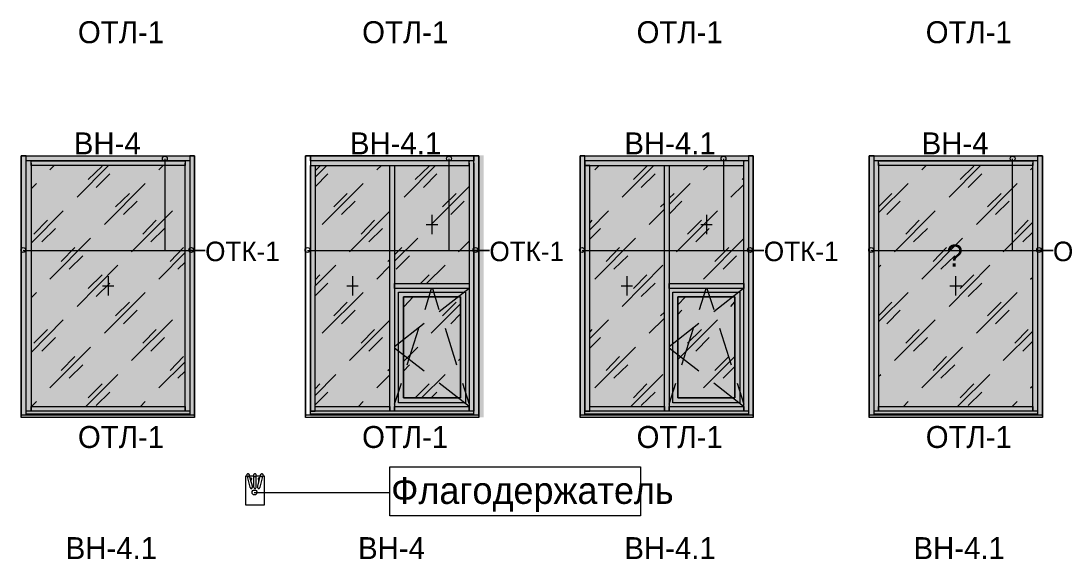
# Model space of a CAD drawing. Header units: millimetres. Extents: x 2294 to 908349, y -83289 to 219220.
# Drawn here: x 337095 to 348288, y 46168 to 51934 of the extents above; entities that cross this region are included whole.
import ezdxf

# ---------------------------------------------------------------- set-up
doc = ezdxf.new("R2010")
doc.units = ezdxf.units.MM
doc.layers.add('PDF _Геометрия', color=7, linetype='Continuous')
doc.layers.add('PDF _Текст', color=7, linetype='Continuous')

msp = doc.modelspace()

# ---------------------------------------------------------------- hatches: boundary and pattern name
at = {"transparency": 33554551}
h = msp.add_hatch(color=3, dxfattribs=at)
h.dxf.hatch_style = 1
h.paths.add_polyline_path([(337099.0482959172, 50492.74312567082), (338956.96729848, 50492.74312567082), (338956.96729848, 47686.19253812567), (337099.0482959172, 47686.19253812567)])
h = msp.add_hatch(color=3, dxfattribs=at)
h.dxf.hatch_style = 1
h.paths.add_polyline_path([(340198.4943497872, 50492.74312567082), (342056.41335235, 50492.74312567082), (342056.41335235, 47686.19253812567), (340198.4943497872, 47686.19253812567)])
h = msp.add_hatch(color=3, dxfattribs=at)
h.dxf.hatch_style = 1
h.paths.add_polyline_path([(343088.104845634, 50492.74312567082), (344946.0238481967, 50492.74312567082), (344946.0238481967, 47686.19253812567), (343088.104845634, 47686.19253812567)])
h = msp.add_hatch(color=3, dxfattribs=at)
h.dxf.hatch_style = 1
h.paths.add_polyline_path([(346187.550899504, 50492.74312567082), (348045.4699020667, 50492.74312567082), (348045.4699020667, 47686.19253812567), (346187.550899504, 47686.19253812567)])

# ---------------------------------------------------------------- linework, layer by layer
at = {"layer": 'PDF _Геометрия', "lineweight": 9}
for points in [[(337203.9660749289, 50409.68321732269), (337203.9660749289, 47751.7661499728), (337151.5071853756, 47751.7661499728), (337151.5071853756, 50409.68321732269), (337151.5071853756, 50488.37155151111), (337099.0482959172, 50488.37155151111), (337099.0482959172, 50409.68321732269), (337099.0482959172, 47777.99559474946), (337099.0482959172, 47699.30726051447), (337099.0482959172, 50488.37155151111), (338956.96729848, 50488.37155151111), (338956.96729848, 47699.30726051447), (338956.96729848, 47777.99559474946), (338956.96729848, 50409.68321732269), (338956.96729848, 50488.37155151111), (338904.5084090217, 50488.37155151111), (338904.5084090217, 50409.68321732269), (338904.5084090217, 47751.7661499728), (338856.4210937715, 47751.7661499728), (338856.4210937715, 50409.68321732269)], [(341951.4955734333, 50409.68321732269), (341951.4955734333, 50488.37155151111), (342003.9544628917, 50488.37155151111), (342003.9544628917, 50409.68321732269), (342003.9544628917, 49093.83940598858), (342003.9544628917, 47777.99559474946), (342003.9544628917, 47699.30726051447), (342003.9544628917, 50488.37155151111), (340146.0354601389, 50488.37155151111), (340146.0354601389, 47699.30726051447), (340146.0354601389, 47777.99559474946), (340146.0354601389, 49093.83940598858), (340146.0354601389, 50409.68321732269), (340146.0354601389, 50488.37155151111), (340198.4943496922, 50488.37155151111), (340198.4943496922, 50409.68321732269), (340198.4943496922, 49093.83940598858), (340198.4943496922, 47751.7661499728), (340250.9532391506, 47751.7661499728), (340250.9532391506, 49093.83940598858), (340469.531945402, 49316.78968630568)], [(343140.5637350923, 47712.42198290234), (343140.5637350923, 47777.99559474946), (343140.5637350923, 49093.83940598858), (343140.5637350923, 47751.7661499728), (343193.0226245525, 47751.7661499728), (343193.0226245525, 49093.83940598858), (343193.0226245525, 50383.45377254602), (343140.5637350923, 50383.45377254602), (343140.5637350923, 49093.83940598858), (343140.5637350923, 50409.68321732269), (343140.5637350923, 50488.37155151111), (343088.104845634, 50488.37155151111), (343088.104845634, 50409.68321732269), (343088.104845634, 49093.83940598858), (343088.104845634, 47777.99559474946), (343088.104845634, 47699.30726051447), (343088.104845634, 50488.37155151111), (344946.0238481986, 50488.37155151111), (344946.0238481986, 47699.30726051447), (344946.0238481986, 47777.99559474946), (344946.0238481986, 49093.83940598858), (344946.0238481986, 50409.68321732269), (344946.0238481986, 50488.37155151111), (344893.5649587384, 50488.37155151111), (344893.5649587384, 50409.68321732269), (344893.5649587384, 49093.83940598858), (344893.5649587384, 47751.7661499728), (344845.4776433951, 47751.7661499728), (344845.4776433951, 49093.83940598858), (344845.4776433951, 50409.68321732269)], [(346288.0971043094, 50409.68321732269), (346288.0971043094, 47751.7661499728), (346240.0097889642, 47751.7661499728), (346240.0097889642, 50409.68321732269), (346240.0097889642, 50488.37155151111), (346187.5508995058, 50488.37155151111), (346187.5508995058, 50409.68321732269), (346187.5508995058, 47777.99559474946), (346187.5508995058, 47699.30726051447), (346187.5508995058, 50488.37155151111), (348045.4699020686, 50488.37155151111), (348045.4699020686, 47699.30726051447), (348045.4699020686, 47777.99559474946), (348045.4699020686, 50409.68321732269), (348045.4699020686, 50488.37155151111), (347993.0110126103, 50488.37155151111), (347993.0110126103, 50409.68321732269), (347993.0110126103, 47751.7661499728), (347940.552123057, 47751.7661499728), (347940.552123057, 50409.68321732269)], [(337151.5071853756, 47712.42198290234), (337151.5071853756, 47777.99559474946), (337151.5071853756, 50409.68321732269)], [(338856.4210937715, 50427.16951382463), (338856.4210937715, 50435.91266205185), (338856.4210937715, 50383.45377254602), (337203.9660749289, 50383.45377254602), (337203.9660749289, 50435.91266205185), (338856.4210937715, 50435.91266205185)], [(337203.9660749289, 50427.16951382463), (337203.9660749289, 50435.91266205185)], [(337405.0584845359, 50339.73803131492), (337453.1457999742, 50383.45377254602)], [(337697.9539508133, 50046.84256503754), (338034.5651583227, 50383.45377254602)], [(337815.9864521662, 50234.82025235076), (337964.6199724081, 50379.08219843288)], [(338572.2687755323, 50339.73803131492), (338620.3560910656, 50383.45377254602)], [(338637.8423874269, 50457.77053266787), (338637.8423874269, 49474.16635477566), (339070.6282257198, 49474.16635477566), (338917.623131363, 49474.16635477566)], [(338904.5084090217, 50409.68321732269), (338904.5084090217, 47777.99559474946), (338904.5084090217, 47712.42198290234)], [(340198.4943496922, 47712.42198290234), (340198.4943496922, 47777.99559474946), (340198.4943496922, 49093.83940598858), (340198.4943496922, 50383.45377254602), (340250.9532391506, 50383.45377254602), (340250.9532391506, 49093.83940598858)], [(340250.9532391506, 50261.04969707993), (340373.3573146185, 50383.45377254602)], [(340250.9532391506, 50326.62330892705), (340299.0405545908, 50379.08219843288)], [(340911.0609319231, 50339.73803131492), (340959.1482471733, 50383.45377254602)], [(341899.036683975, 50409.68321732269), (341899.036683975, 49093.83940598858), (341899.036683975, 47751.7661499728), (341099.0386192838, 47751.7661499728), (341099.0386192838, 47804.22503947862), (341899.036683975, 47804.22503947862)], [(341203.9563982955, 50046.84256503754), (341540.567605708, 50383.45377254602)], [(341321.9888995534, 50234.82025235076), (341470.6224197003, 50379.08219843288)], [(341951.4955734333, 47712.42198290234), (341951.4955734333, 47777.99559474946), (341951.4955734333, 49093.83940598858), (341951.4955734333, 50409.68321732269), (341951.4955734333, 49093.83940598858), (341951.4955734333, 47751.7661499728), (341899.036683975, 47751.7661499728), (341899.036683975, 47804.22503947862), (341579.9117728269, 48053.40476452489)], [(341680.4579776304, 50457.77053266787), (341680.4579776304, 49474.16635477566), (342117.6153901315, 49474.16635477566), (341964.6102957746, 49474.16635477566)], [(341899.036683975, 50435.91266205185), (341899.036683975, 50427.16951382463)], [(343245.4815140108, 50339.73803131492), (343293.5688293541, 50383.45377254602)], [(343538.3769803832, 50046.84256503754), (343879.3597620989, 50383.45377254602)], [(343660.7810557543, 50234.82025235076), (343805.043001883, 50379.08219843288)], [(344412.6918051022, 50339.73803131492), (344460.7791204455, 50383.45377254602)], [(344626.8989372386, 50457.77053266787), (344626.8989372386, 49474.16635477566), (345059.6847755315, 49474.16635477566), (344906.6796810797, 49474.16635477566)], [(344845.4776433951, 50435.91266205185), (344845.4776433951, 50427.16951382463)], [(344893.5649587384, 50409.68321732269), (344893.5649587384, 49093.83940598858), (344893.5649587384, 47777.99559474946), (344893.5649587384, 47712.42198290234)], [(346240.0097889642, 47712.42198290234), (346240.0097889642, 47777.99559474946), (346240.0097889642, 50409.68321732269)], [(347940.552123057, 50427.16951382463), (347940.552123057, 50435.91266205185), (347940.552123057, 50383.45377254602), (346288.0971043094, 50383.45377254602), (346288.0971043094, 50435.91266205185), (347940.552123057, 50435.91266205185)], [(346288.0971043094, 50427.16951382463), (346288.0971043094, 50435.91266205185)], [(346751.4839614911, 50339.73803131492), (346799.5712767413, 50383.45377254602)], [(347044.3794276754, 50046.84256503754), (347380.9906352779, 50383.45377254602)], [(347162.4119290283, 50234.82025235076), (347311.0454492702, 50379.08219843288)], [(347721.9734169955, 50457.77053266787), (347721.9734169955, 49474.16635477566), (348159.1308292134, 49474.16635477566), (348006.1257349516, 49474.16635477566)], [(347993.0110126103, 50409.68321732269), (347993.0110126103, 47777.99559474946), (347993.0110126103, 47712.42198290234)], [(337903.4179346284, 50147.38876988855), (338047.6798806621, 50296.02229008381)], [(340250.9532391506, 50156.13191811577), (340386.472037053, 50296.02229008381)], [(341409.4203820156, 50147.38876988855), (341553.6823281443, 50296.02229008381)], [(343743.8409641983, 50147.38876988855), (343892.4744844402, 50296.02229008381)], [(347249.8434115837, 50147.38876988855), (347394.1053576192, 50296.02229008381)], [(347918.6942524875, 50339.73803131492), (347940.552123057, 50361.59590193094)], [(337203.9660749289, 50134.27404749976), (337260.7965384054, 50191.10451111966)], [(337990.8494171856, 49753.94709871267), (338428.0068294967, 50191.10451111966)], [(340325.2699993683, 49753.94709871267), (340762.4274116794, 50191.10451111966)], [(341492.4802904578, 49753.94709871267), (341899.036683975, 50160.50349222892)], [(344045.479578702, 49968.15423080255), (344268.4298590666, 50191.10451111966)], [(344705.5872714727, 50046.84256503754), (344845.4776433951, 50182.36136284494)], [(344827.9913468456, 50234.82025235076), (344845.4776433951, 50252.30654885271)], [(346288.0971043094, 49876.35117417877), (346607.2220153625, 50191.10451111966)], [(347337.2748940478, 49753.94709871267), (347774.4323064538, 50191.10451111966)], [(338108.8819185386, 49941.92478607339), (338257.5154386854, 50086.1867321555)], [(340447.6740747395, 49941.92478607339), (340591.9360207731, 50086.1867321555)], [(341614.8843658308, 49941.92478607339), (341759.1463118645, 50086.1867321555)], [(344045.479578702, 50033.72784264968), (344097.9384682553, 50086.1867321555)], [(346288.0971043094, 49941.92478607339), (346432.359050343, 50086.1867321555)], [(347455.3073953057, 49941.92478607339), (347603.9409156425, 50086.1867321555)], [(338196.3134010008, 49858.86487767682), (338340.5753470345, 50003.12682375894)], [(340530.7339830885, 49858.86487767682), (340679.3675034253, 50003.12682375894)], [(341702.315848388, 49858.86487767682), (341846.5777944217, 50003.12682375894)], [(343949.3049479185, 49941.92478607339), (343993.0206892437, 49981.26895319042)], [(344045.479578702, 49863.2364518384), (344180.9983766044, 50003.12682375894)], [(346375.5285866766, 49858.86487767682), (346519.7905328053, 50003.12682375894)], [(347542.7388777679, 49858.86487767682), (347687.0008238966, 50003.12682375894)], [(337203.9660749289, 49552.85468901158), (337549.3204305696, 49898.20904479478)], [(338279.3733093499, 49461.0516323878), (338720.9022958691, 49898.20904479478)], [(340618.1654655507, 49461.0516323878), (341050.9513038436, 49893.83747068071)], [(341501.223438591, 49854.49330356368), (341501.223438591, 49649.02931974852)], [(343193.0226245525, 49697.11663509277), (343394.1150343476, 49898.20904479478)], [(343831.2724465656, 49753.94709871267), (343993.0206892437, 49915.69534129673)], [(344124.1679129379, 49461.0516323878), (344561.325325344, 49898.20904479478)], [(344443.292824086, 49854.49330356368), (344443.292824086, 49649.02931974852)], [(346458.5884951188, 49461.0516323878), (346895.7459075267, 49898.20904479478)], [(337234.5670936296, 49649.02931974852), (337378.8290397583, 49797.66283999127)], [(337317.6270020737, 49565.96941139945), (337466.2605223155, 49710.23135748156)], [(338401.777384721, 49649.02931974852), (338546.0393308497, 49797.66283999127)], [(338489.2088672782, 49565.96941139945), (338633.4708134069, 49710.23135748156)], [(340740.5695411118, 49649.02931974852), (340884.8314871455, 49797.66283999127)], [(340823.6294494609, 49565.96941139945), (340972.2629696077, 49710.23135748156)], [(341440.0214009045, 49753.94709871267), (341562.4254762775, 49753.94709871267)], [(343193.0226245525, 49767.06182110053), (343219.2520693282, 49797.66283999127)], [(343193.0226245525, 49596.57043024269), (343306.6835516954, 49710.23135748156)], [(344242.2004142909, 49649.02931974852), (344390.8339345327, 49797.66283999127)], [(344329.6318967531, 49565.96941139945), (344473.8938427868, 49710.23135748156)], [(344382.0907862114, 49753.94709871267), (344504.4948617725, 49753.94709871267)], [(346580.9925705867, 49649.02931974852), (346725.2545167154, 49797.66283999127)], [(346664.0524788408, 49565.96941139945), (346812.6859991776, 49710.23135748156)], [(347625.7987862101, 49461.0516323878), (347940.552123057, 49775.80496932869)], [(347748.2028616762, 49649.02931974852), (347892.4648078068, 49797.66283999127)], [(337405.0584845359, 49168.15616611042), (337842.215896942, 49605.31357851741)], [(341099.0386192838, 49360.50542758428), (341348.2183443292, 49605.31357851741)], [(343245.4815140108, 49168.15616611042), (343682.6389265119, 49605.31357851741)], [(344412.6918051022, 49168.15616611042), (344845.4776433951, 49600.94200440333)], [(346751.4839614911, 49168.15616611042), (347188.6413737091, 49605.31357851741)], [(347835.6343441403, 49565.96941139945), (347940.552123057, 49670.8871903636)], [(337527.462560002, 49356.13385342364), (337671.7245061307, 49504.7673736664)], [(338694.6728510933, 49356.13385342364), (338838.934797222, 49504.7673736664)], [(341099.0386192838, 49426.07903943141), (341177.7269535179, 49504.7673736664)], [(341785.3757566421, 49461.0516323878), (341899.036683975, 49574.71255967417)], [(343367.8855895719, 49356.13385342364), (343512.1475357006, 49504.7673736664)], [(344535.0958806614, 49356.13385342364), (344683.7294007151, 49504.7673736664)], [(346873.8880368641, 49356.13385342364), (347018.1499828978, 49504.7673736664)], [(337120.9061664848, 49474.16635477566), (339070.6282257198, 49474.16635477566)], [(337610.5224684461, 49273.07394512207), (337759.1559884998, 49417.33589120419)], [(338572.2687755323, 49168.15616611042), (338856.4210937715, 49452.30848416057)], [(340167.8933308965, 49474.16635477566), (342117.6153901315, 49474.16635477566)], [(341029.0934332761, 49356.13385342364), (341050.9513038436, 49377.99172408623)], [(341116.5249156433, 49273.07394512207), (341260.786861772, 49417.33589120419)], [(343109.9627162034, 49474.16635477566), (345059.6847755315, 49474.16635477566)], [(343450.945497826, 49273.07394512207), (343599.5790180678, 49417.33589120419)], [(344622.5273630305, 49273.07394512207), (344766.7893091592, 49417.33589120419)], [(346205.0371958653, 49474.16635477566), (348159.1308292134, 49474.16635477566)], [(346956.9479452132, 49273.07394512207), (347105.581465455, 49417.33589120419)], [(337697.9539508133, 48875.26069983304), (338135.1113633143, 49316.78968630568)], [(338777.7327595355, 49273.07394512207), (338856.4210937715, 49347.39070519642)], [(340911.0609319231, 49168.15616611042), (341050.9513038436, 49308.04653807846)], [(341444.3929749245, 49120.06885076524), (341641.1138105115, 49316.78968630568)], [(343538.3769803832, 48875.26069983304), (343975.5343926942, 49316.78968630568)], [(346288.0971043094, 49290.56024157652), (346314.3265489901, 49316.78968630568)], [(347044.3794276754, 48875.26069983304), (347481.5368400814, 49316.78968630568)], [(337815.9864521662, 49067.60996125941), (337964.6199724081, 49211.87190734153)], [(338030.1935843027, 49198.75718495366), (338030.1935843027, 48993.29320118506)], [(340250.9532391506, 49159.4130178357), (340299.0405545908, 49211.87190734153)], [(340648.7664844415, 49198.75718495366), (340648.7664844415, 48993.29320118506)], [(341378.8193631249, 49120.06885076524), (341470.6224197003, 49211.87190734153)], [(343590.8358699346, 49198.75718495366), (343590.8358699346, 48993.29320118506)], [(343660.7810557543, 49067.60996125941), (343805.043001883, 49211.87190734153)], [(347114.3246136832, 49198.75718495366), (347114.3246136832, 48993.29320118506)], [(347162.4119290283, 49067.60996125941), (347311.0454492702, 49211.87190734153)], [(347918.6942524875, 49168.15616611042), (347940.552123057, 49190.01403672551)], [(337903.4179346284, 48980.1784787972), (338047.6798806621, 49124.44042487931)], [(337968.9915464281, 49093.83940598858), (338091.3956219892, 49093.83940598858)], [(340250.9532391506, 48988.92162702442), (340386.472037053, 49124.44042487931)], [(340587.564446755, 49093.83940598858), (340709.9685221261, 49093.83940598858)], [(341426.9066785651, 48840.28810682916), (341496.8518644779, 49067.60996125941)], [(341505.5950127991, 49067.60996125941), (341575.5401987119, 48840.28810682916)], [(341549.3107539362, 49120.06885076524), (341553.6823281443, 49124.44042487931)], [(341899.036683975, 49067.60996125941), (341579.9117728269, 48818.43023621314)], [(343529.63383206, 49093.83940598858), (343652.0379075261, 49093.83940598858)], [(343743.8409641983, 48980.1784787972), (343892.4744844402, 49124.44042487931)], [(344368.9760638701, 48840.28810682916), (344438.9212498779, 49067.60996125941)], [(344447.664398106, 49067.60996125941), (344521.981158322, 48840.28810682916)], [(344841.1060691869, 49067.60996125941), (344521.981158322, 48818.43023621314)], [(347053.1225759967, 49093.83940598858), (347179.8982255759, 49093.83940598858)], [(347249.8434115837, 48980.1784787972), (347394.1053576192, 49124.44042487931)], [(337203.9660749289, 48967.0637564084), (337260.7965384054, 49023.89422002831)], [(337990.8494171856, 48586.73680762132), (338428.0068294967, 49023.89422002831)], [(338108.8819185386, 48774.71449498204), (338257.5154386854, 48918.97644106415)], [(340325.2699993683, 48586.73680762132), (340762.4274116794, 49023.89422002831)], [(340447.6740747395, 48774.71449498204), (340591.9360207731, 48918.97644106415)], [(341203.9563982955, 48875.26069983304), (341300.131028889, 48975.80690463656)], [(341614.8843658308, 48774.71449498204), (341759.1463118645, 48918.97644106415)], [(344137.2826352792, 48892.74699633499), (344220.3425437214, 48975.80690463656)], [(344705.5872714727, 48875.26069983304), (344749.3030126097, 48923.3480151773)], [(346288.0971043094, 48709.14088313491), (346607.2220153625, 49023.89422002831)], [(346288.0971043094, 48774.71449498204), (346432.359050343, 48918.97644106415)], [(347337.2748940478, 48586.73680762132), (347774.4323064538, 49023.89422002831)], [(347455.3073953057, 48774.71449498204), (347603.9409156425, 48918.97644106415)], [(338196.3134010008, 48687.28301247233), (338340.5753470345, 48835.91653271508)], [(340530.7339830885, 48687.28301247233), (340679.3675034253, 48835.91653271508)], [(341492.4802904578, 48586.73680762132), (341807.2336273047, 48901.49014456221)], [(343949.3049479185, 48774.71449498204), (343993.0206892437, 48814.0586621)], [(344137.2826352792, 48787.8292173699), (344180.9983766044, 48835.91653271508)], [(346375.5285866766, 48687.28301247233), (346519.7905328053, 48835.91653271508)], [(347542.7388777679, 48687.28301247233), (347687.0008238966, 48835.91653271508)], [(337203.9660749289, 48381.27282385365), (337549.3204305696, 48730.99875375093)], [(338279.3733093499, 48293.84134134394), (338720.9022958691, 48730.99875375093)], [(340618.1654655507, 48293.84134134394), (341050.9513038436, 48726.62717958936)], [(341702.315848388, 48687.28301247233), (341807.2336273047, 48796.57236559805)], [(343193.0226245525, 48529.90634400235), (343394.1150343476, 48730.99875375093)], [(343831.2724465656, 48586.73680762132), (343993.0206892437, 48748.48505025287)], [(344137.2826352792, 48306.95606368524), (344561.325325344, 48730.99875375093)], [(346458.5884951188, 48293.84134134394), (346895.7459075267, 48730.99875375093)], [(337234.5670936296, 48481.81902865716), (337378.8290397583, 48626.08097473928)], [(338401.777384721, 48481.81902865716), (338546.0393308497, 48626.08097473928)], [(340740.5695411118, 48481.81902865716), (340884.8314871455, 48626.08097473928)], [(341418.1635302419, 48691.65458663297), (341099.0386192838, 48442.4748615392)], [(341234.5574169962, 48250.12560011283), (341361.3330666705, 48643.56727128872)], [(341641.1138105115, 48643.56727128872), (341763.5178860726, 48250.12560011283)], [(343193.0226245525, 48599.85153001011), (343219.2520693282, 48626.08097473928)], [(344360.232915642, 48691.65458663297), (344045.479578702, 48442.4748615392)], [(344180.9983766044, 48250.12560011283), (344303.4024519755, 48643.56727128872)], [(344242.2004142909, 48481.81902865716), (344390.8339345327, 48626.08097473928)], [(344583.1831959116, 48643.56727128872), (344709.9588454927, 48250.12560011283)], [(346580.9925705867, 48481.81902865716), (346725.2545167154, 48626.08097473928)], [(347625.7987862101, 48293.84134134394), (347940.552123057, 48608.59467823734)], [(347748.2028616762, 48481.81902865716), (347892.4648078068, 48626.08097473928)], [(337317.6270020737, 48394.38754619495), (337466.2605223155, 48543.02106639021)], [(338489.2088672782, 48394.38754619495), (338633.4708134069, 48543.02106639021)], [(340823.6294494609, 48394.38754619495), (340972.2629696077, 48543.02106639021)], [(343193.0226245525, 48429.36013919883), (343306.6835516954, 48543.02106639021)], [(344329.6318967531, 48394.38754619495), (344473.8938427868, 48543.02106639021)], [(346664.0524788408, 48394.38754619495), (346812.6859991776, 48543.02106639021)], [(347835.6343441403, 48394.38754619495), (347940.552123057, 48503.67689927318)], [(337405.0584845359, 48000.94587506657), (337842.215896942, 48438.10328742606)], [(341418.1635302419, 48180.18041410507), (341099.0386192838, 48429.36013919883)], [(341195.2132498773, 48285.09819311672), (341348.2183443292, 48438.10328742606)], [(343245.4815140108, 48000.94587506657), (343682.6389265119, 48438.10328742606)], [(344360.232915642, 48180.18041410507), (344045.479578702, 48429.36013919883)], [(346751.4839614911, 48000.94587506657), (347188.6413737091, 48438.10328742606)], [(337527.462560002, 48188.92356237979), (337671.7245061307, 48337.55708257505)], [(337610.5224684461, 48105.86365403072), (337759.1559884998, 48250.12560011283)], [(338572.2687755323, 48000.94587506657), (338856.4210937715, 48280.72661895608)], [(338694.6728510933, 48188.92356237979), (338838.934797222, 48337.55708257505)], [(341195.2132498773, 48180.18041410507), (341260.786861772, 48250.12560011283)], [(341785.3757566421, 48293.84134134394), (341807.2336273047, 48315.69921195996)], [(343367.8855895719, 48188.92356237979), (343512.1475357006, 48337.55708257505)], [(343450.945497826, 48105.86365403072), (343599.5790180678, 48250.12560011283)], [(344412.6918051022, 48000.94587506657), (344749.3030126097, 48337.55708257505)], [(344535.0958806614, 48188.92356237979), (344683.7294007151, 48337.55708257505)], [(346873.8880368641, 48188.92356237979), (347018.1499828978, 48337.55708257505)], [(346956.9479452132, 48105.86365403072), (347105.581465455, 48250.12560011283)], [(337789.7570074836, 47804.22503947862), (338135.1113633143, 48145.20782114868)], [(338777.7327595355, 48105.86365403072), (338856.4210937715, 48180.18041410507)], [(340250.9532391506, 47922.25754083158), (340469.531945402, 48145.20782114868)], [(340911.0609319231, 48000.94587506657), (341050.9513038436, 48140.83624698711)], [(341029.0934332761, 48188.92356237979), (341050.9513038436, 48206.40985888173)], [(341387.5625114462, 47896.02809610241), (341641.1138105115, 48145.20782114868)], [(343634.5516110717, 47804.22503947862), (343975.5343926942, 48145.20782114868)], [(344622.5273630305, 48105.86365403072), (344749.3030126097, 48232.63930361089)], [(346288.0971043094, 48123.34995048516), (346314.3265489901, 48145.20782114868)], [(347136.1824842507, 47804.22503947862), (347481.5368400814, 48145.20782114868)], [(337815.9864521662, 47896.02809610241), (337964.6199724081, 48044.66161625017)], [(340250.9532391506, 47992.20272679185), (340299.0405545908, 48044.66161625017)], [(341099.0386192838, 47826.08291009464), (341173.3553793097, 48053.40476452489)], [(341321.9888995534, 47896.02809610241), (341470.6224197003, 48044.66161625017)], [(341829.0914978723, 48053.40476452489), (341899.036683975, 47826.08291009464)], [(343660.7810557543, 47896.02809610241), (343805.043001883, 48044.66161625017)], [(344045.479578702, 47826.08291009464), (344115.4247647098, 48053.40476452489)], [(344841.1060691869, 47804.22503947862), (344521.981158322, 48053.40476452489)], [(344771.1608833673, 48053.40476452489), (344845.4776433951, 47826.08291009464)], [(347162.4119290283, 47896.02809610241), (347311.0454492702, 48044.66161625017)], [(347918.6942524875, 48000.94587506657), (347940.552123057, 48022.80374568165)], [(337903.4179346284, 47812.96818770585), (338047.6798806621, 47957.23013378796)], [(340250.9532391506, 47821.71133593307), (340386.472037053, 47957.23013378796)], [(341492.4802904578, 47896.02809610241), (341553.6823281443, 47957.23013378796)], [(343743.8409641983, 47812.96818770585), (343892.4744844402, 47957.23013378796)], [(347249.8434115837, 47812.96818770585), (347394.1053576192, 47957.23013378796)], [(337208.337648947, 47804.22503947862), (337260.7965384054, 47856.68392898445)], [(338375.5479400384, 47804.22503947862), (338428.0068294967, 47856.68392898445)], [(340714.3400963342, 47804.22503947862), (340762.4274116794, 47856.68392898445)], [(346554.7631259041, 47804.22503947862), (346607.2220153625, 47856.68392898445)], [(347721.9734169955, 47804.22503947862), (347774.4323064538, 47856.68392898445)], [(337099.0482959172, 47712.42198290234), (337099.0482959172, 47712.42198290234)], [(337099.0482959172, 47686.19253812567), (337099.0482959172, 47690.56411223975)], [(338904.5084090217, 47751.7661499728), (337151.5071853756, 47751.7661499728)], [(338904.5084090217, 47721.16513112956), (337151.5071853756, 47721.16513112956), (338904.5084090217, 47721.16513112956)], [(338904.5084090217, 47721.16513112956), (337151.5071853756, 47721.16513112956)], [(338956.96729848, 47712.42198290234), (338956.96729848, 47712.42198290234)], [(338956.96729848, 47690.56411223975), (338956.96729848, 47686.19253812567)], [(340146.0354601389, 47712.42198290234), (340146.0354601389, 47712.42198290234)], [(340146.0354601389, 47686.19253812567), (340146.0354601389, 47690.56411223975)], [(341951.4955734333, 47751.7661499728), (340198.4943496922, 47751.7661499728)], [(341951.4955734333, 47721.16513112956), (340198.4943496922, 47721.16513112956), (341951.4955734333, 47721.16513112956)], [(341951.4955734333, 47721.16513112956), (340198.4943496922, 47721.16513112956)], [(342003.9544628917, 47712.42198290234), (342003.9544628917, 47712.42198290234)], [(342003.9544628917, 47690.56411223975), (342003.9544628917, 47686.19253812567)], [(343088.104845634, 47712.42198290234), (343088.104845634, 47712.42198290234)], [(343088.104845634, 47686.19253812567), (343088.104845634, 47690.56411223975)], [(344893.5649587384, 47751.7661499728), (343140.5637350923, 47751.7661499728)], [(344893.5649587384, 47721.16513112956), (343140.5637350923, 47721.16513112956), (344893.5649587384, 47721.16513112956)], [(344893.5649587384, 47721.16513112956), (343140.5637350923, 47721.16513112956)], [(344946.0238481986, 47712.42198290234), (344946.0238481986, 47712.42198290234)], [(344946.0238481986, 47690.56411223975), (344946.0238481986, 47686.19253812567)], [(346187.5508995058, 47712.42198290234), (346187.5508995058, 47712.42198290234)], [(346187.5508995058, 47686.19253812567), (346187.5508995058, 47690.56411223975)], [(347993.0110126103, 47751.7661499728), (346240.0097889642, 47751.7661499728)], [(347993.0110126103, 47721.16513112956), (346240.0097889642, 47721.16513112956), (347993.0110126103, 47721.16513112956)], [(347993.0110126103, 47721.16513112956), (346240.0097889642, 47721.16513112956)], [(348045.4699020686, 47712.42198290234), (348045.4699020686, 47712.42198290234)], [(348045.4699020686, 47690.56411223975), (348045.4699020686, 47686.19253812567)], [(339516.528786354, 47056.68586429232), (339503.4140639177, 47056.68586429232), (339503.4140639177, 46750.67567562615), (339704.5064737147, 46750.67567562615), (339704.5064737147, 47056.68586429232), (339691.3917513734, 47056.68586429232)], [(339516.528786354, 47065.42901251954), (339547.1298052429, 46938.65336293937), (339551.501379451, 46934.28178882622), (339551.501379451, 46929.91021466465), (339555.872953471, 46929.91021466465), (339560.2445275842, 46925.538640599), (339564.6161017923, 46925.538640599), (339568.9876758123, 46925.538640599), (339573.3592500205, 46929.91021466465), (339573.3592500205, 46934.28178882622), (339577.7308241336, 46934.28178882622), (339577.7308241336, 46938.65336293937), (339577.7308241336, 46943.02493705344), (339577.7308241336, 46947.39651116659), (339542.7582310347, 47069.80058668111)], [(339586.4739723618, 47056.68586429232), (339551.501379451, 47056.68586429232)], [(339564.6161017923, 47026.08484540251), (339568.9876758123, 47026.08484540251), (339568.9876758123, 47030.45641956315), (339564.6161017923, 47034.82799362973), (339560.2445275842, 47034.82799362973), (339555.872953471, 47030.45641956315), (339555.872953471, 47026.08484540251)], [(339560.2445275842, 47004.22697483399), (339568.9876758123, 47030.45641956315)], [(339586.4739723618, 47065.42901251954), (339586.4739723618, 46943.02493705344), (339590.8455465699, 46938.65336293937), (339590.8455465699, 46934.28178882622), (339595.2171205881, 46929.91021466465), (339599.5886947031, 46925.538640599), (339603.9602689112, 46925.538640599), (339608.3318429294, 46925.538640599), (339612.7034171375, 46929.91021466465), (339617.0749912506, 46934.28178882622), (339617.0749912506, 46938.65336293937), (339617.0749912506, 46943.02493705344), (339617.0749912506, 47065.42901251954)], [(339660.7907323877, 47056.68586429232), (339617.0749912506, 47056.68586429232)], [(339660.7907323877, 47069.80058668111), (339630.1897136869, 46947.39651116659), (339630.1897136869, 46943.02493705344), (339630.1897136869, 46938.65336293937), (339630.1897136869, 46934.28178882622), (339634.561287707, 46929.91021466465), (339638.9328618201, 46925.538640599), (339643.3044360282, 46925.538640599), (339647.6760100464, 46925.538640599), (339652.0475842545, 46929.91021466465), (339656.4191583695, 46929.91021466465), (339656.4191583695, 46934.28178882622), (339660.7907323877, 46938.65336293937), (339691.3917513734, 47065.42901251954)], [(339652.0475842545, 47026.08484540251), (339652.0475842545, 47030.45641956315), (339647.6760100464, 47030.45641956315), (339647.6760100464, 47034.82799362973), (339643.3044360282, 47034.82799362973), (339638.9328618201, 47034.82799362973), (339638.9328618201, 47030.45641956315), (339638.9328618201, 47026.08484540251)], [(339638.9328618201, 47030.45641956315), (339643.3044360282, 47004.22697483399)], [(339595.2171205881, 46881.8228993204), (341050.9513038436, 46881.8228993204)]]:
    msp.add_lwpolyline(points, dxfattribs=at)
for points in [[(337177.7366301513, 50488.37155151111), (338904.5084090217, 50488.37155151111), (338904.5084090217, 50435.91266205185), (337177.7366301513, 50435.91266205185), (337151.5071853756, 50435.91266205185), (337151.5071853756, 50488.37155151111)], [(341072.8091745062, 50435.91266205185), (340198.4943496922, 50435.91266205185), (340198.4943496922, 50383.45377254602), (341072.8091745062, 50383.45377254602), (341899.036683975, 50383.45377254602), (341899.036683975, 50435.91266205185), (341072.8091745062, 50435.91266205185), (340224.7237943748, 50435.91266205185), (340198.4943496922, 50435.91266205185), (340198.4943496922, 50488.37155151111), (340224.7237943748, 50488.37155151111), (341072.8091745062, 50488.37155151111), (341925.2661286576, 50488.37155151111), (341951.4955734333, 50488.37155151111), (341951.4955734333, 50435.91266205185), (341925.2661286576, 50435.91266205185)], [(344019.2501340194, 50435.91266205185), (343140.5637350923, 50435.91266205185), (343140.5637350923, 50383.45377254602), (344019.2501340194, 50383.45377254602), (344845.4776433951, 50383.45377254602), (344845.4776433951, 50435.91266205185), (344019.2501340194, 50435.91266205185), (343166.7931797749, 50435.91266205185), (343140.5637350923, 50435.91266205185), (343140.5637350923, 50488.37155151111), (343166.7931797749, 50488.37155151111), (344019.2501340194, 50488.37155151111), (344871.7070881708, 50488.37155151111), (344893.5649587384, 50488.37155151111), (344893.5649587384, 50435.91266205185), (344871.7070881708, 50435.91266205185)], [(346261.8676595318, 50488.37155151111), (347993.0110126103, 50488.37155151111), (347993.0110126103, 50435.91266205185), (346261.8676595318, 50435.91266205185), (346240.0097889642, 50435.91266205185), (346240.0097889642, 50488.37155151111)], [(341099.0386192838, 47751.7661499728), (341050.9513038436, 47751.7661499728), (340250.9532391506, 47751.7661499728), (340250.9532391506, 47804.22503947862), (341050.9513038436, 47804.22503947862), (341050.9513038436, 47751.7661499728), (341050.9513038436, 49093.83940598858), (341050.9513038436, 50383.45377254602), (341099.0386192838, 50383.45377254602), (341099.0386192838, 49093.83940598858)], [(344045.479578702, 47751.7661499728), (343993.0206892437, 47751.7661499728), (343193.0226245525, 47751.7661499728), (343193.0226245525, 47804.22503947862), (343993.0206892437, 47804.22503947862), (343993.0206892437, 47751.7661499728), (343993.0206892437, 49093.83940598858), (343993.0206892437, 50383.45377254602), (344045.479578702, 50383.45377254602), (344045.479578702, 49093.83940598858)], [(341899.036683975, 49067.60996125941), (341099.0386192838, 49067.60996125941), (341099.0386192838, 49120.06885076524), (341899.036683975, 49120.06885076524)], [(341142.754360419, 49028.26579414238), (341859.692516858, 49028.26579414238), (341859.692516858, 47843.56920659658), (341142.754360419, 47843.56920659658)], [(341859.692516858, 49028.26579414238), (341859.692516858, 47843.56920659658), (341142.754360419, 47843.56920659658), (341142.754360419, 49028.26579414238)], [(344845.4776433951, 49067.60996125941), (344045.479578702, 49067.60996125941), (344045.479578702, 49120.06885076524), (344845.4776433951, 49120.06885076524)], [(344084.823745819, 49028.26579414238), (344801.761902068, 49028.26579414238), (344801.761902068, 47843.56920659658), (344084.823745819, 47843.56920659658)], [(344801.761902068, 49028.26579414238), (344801.761902068, 47843.56920659658), (344084.823745819, 47843.56920659658), (344084.823745819, 49028.26579414238)], [(341807.2336273047, 48975.80690463656), (341195.2132498773, 48975.80690463656), (341195.2132498773, 47896.02809610241), (341807.2336273047, 47896.02809610241)], [(341195.2132498773, 47896.02809610241), (341195.2132498773, 48975.80690463656), (341807.2336273047, 48975.80690463656), (341807.2336273047, 47896.02809610241)], [(344749.3030126097, 48975.80690463656), (344137.2826352792, 48975.80690463656), (344137.2826352792, 47896.02809610241), (344749.3030126097, 47896.02809610241)], [(344137.2826352792, 47896.02809610241), (344137.2826352792, 48975.80690463656), (344749.3030126097, 48975.80690463656), (344749.3030126097, 47896.02809610241)], [(338856.4210937715, 47751.7661499728), (337203.9660749289, 47751.7661499728), (337203.9660749289, 47804.22503947862), (338856.4210937715, 47804.22503947862)], [(344845.4776433951, 47751.7661499728), (344045.479578702, 47751.7661499728), (344045.479578702, 47804.22503947862), (344845.4776433951, 47804.22503947862)], [(347940.552123057, 47751.7661499728), (346288.0971043094, 47751.7661499728), (346288.0971043094, 47804.22503947862), (347940.552123057, 47804.22503947862)], [(338956.96729848, 47686.19253812567), (337099.0482959172, 47686.19253812567), (337099.0482959172, 47712.42198290234), (338956.96729848, 47712.42198290234)], [(342003.9544628917, 47686.19253812567), (340146.0354601389, 47686.19253812567), (340146.0354601389, 47712.42198290234), (342003.9544628917, 47712.42198290234)], [(344946.0238481986, 47686.19253812567), (343088.104845634, 47686.19253812567), (343088.104845634, 47712.42198290234), (344946.0238481986, 47712.42198290234)], [(348045.4699020686, 47686.19253812567), (346187.5508995058, 47686.19253812567), (346187.5508995058, 47712.42198290234), (348045.4699020686, 47712.42198290234)], [(341050.9513038436, 47157.23206914333), (343735.0978159702, 47157.23206914333), (343735.0978159702, 46632.64317427413), (341050.9513038436, 46632.64317427413)], [(339529.6435086934, 47082.91530902148), (339525.2719346753, 47082.91530902148), (339520.9003604671, 47078.54373490834), (339516.528786354, 47074.17216074676), (339516.528786354, 47069.80058668111), (339512.157212334, 47065.42901251954), (339516.528786354, 47065.42901251954), (339516.528786354, 47061.05743840639), (339516.528786354, 47056.68586429232), (339520.9003604671, 47056.68586429232), (339525.2719346753, 47052.31429017917), (339529.6435086934, 47052.31429017917), (339534.0150829034, 47052.31429017917), (339538.3866570166, 47056.68586429232), (339542.7582310347, 47061.05743840639), (339542.7582310347, 47065.42901251954), (339547.1298052429, 47065.42901251954), (339542.7582310347, 47069.80058668111), (339542.7582310347, 47074.17216074676), (339542.7582310347, 47078.54373490834), (339538.3866570166, 47078.54373490834), (339534.0150829034, 47082.91530902148)], [(339603.9602689112, 47082.91530902148), (339599.5886947031, 47082.91530902148), (339595.2171205881, 47078.54373490834), (339590.8455465699, 47078.54373490834), (339590.8455465699, 47074.17216074676), (339586.4739723618, 47069.80058668111), (339586.4739723618, 47065.42901251954), (339590.8455465699, 47061.05743840639), (339590.8455465699, 47056.68586429232), (339595.2171205881, 47056.68586429232), (339599.5886947031, 47052.31429017917), (339603.9602689112, 47052.31429017917), (339608.3318429294, 47052.31429017917), (339612.7034171375, 47056.68586429232), (339617.0749912506, 47061.05743840639), (339617.0749912506, 47065.42901251954), (339617.0749912506, 47069.80058668111), (339617.0749912506, 47074.17216074676), (339612.7034171375, 47078.54373490834), (339608.3318429294, 47082.91530902148)], [(339678.2770289371, 47082.91530902148), (339673.905454824, 47082.91530902148), (339669.533880804, 47078.54373490834), (339665.1623065958, 47078.54373490834), (339665.1623065958, 47074.17216074676), (339660.7907323877, 47069.80058668111), (339660.7907323877, 47065.42901251954), (339665.1623065958, 47061.05743840639), (339665.1623065958, 47056.68586429232), (339669.533880804, 47056.68586429232), (339673.905454824, 47052.31429017917), (339678.2770289371, 47052.31429017917), (339682.6486031453, 47052.31429017917), (339687.0201771653, 47056.68586429232), (339691.3917513734, 47061.05743840639), (339691.3917513734, 47065.42901251954), (339691.3917513734, 47069.80058668111), (339691.3917513734, 47074.17216074676), (339687.0201771653, 47078.54373490834), (339682.6486031453, 47078.54373490834), (339682.6486031453, 47082.91530902148)]]:
    msp.add_lwpolyline(points, close=True, dxfattribs=at)
for points in [[(338611.6129426493, 50457.77053266787), (338611.6129426493, 50475.25682916981), (338620.3560910656, 50483.99997739703), (338637.8423874269, 50483.99997739703)], [(338611.6129426493, 50457.77053266787), (338611.6129426493, 50475.25682916981), (338620.3560910656, 50483.99997739703), (338637.8423874269, 50483.99997739703)], [(338637.8423874269, 50483.99997739703), (338650.9571097663, 50483.99997739703), (338664.0718322026, 50475.25682916981), (338664.0718322026, 50457.77053266787)], [(338637.8423874269, 50483.99997739703), (338650.9571097663, 50483.99997739703), (338664.0718322026, 50475.25682916981), (338664.0718322026, 50457.77053266787)], [(341658.600107061, 50457.77053266787), (341658.600107061, 50475.25682916981), (341667.3432552891, 50483.99997739703), (341684.8295518386, 50483.99997739703)], [(341658.600107061, 50457.77053266787), (341658.600107061, 50475.25682916981), (341667.3432552891, 50483.99997739703), (341684.8295518386, 50483.99997739703)], [(341684.8295518386, 50483.99997739703), (341697.9442741799, 50483.99997739703), (341711.0589966143, 50475.25682916981), (341711.0589966143, 50457.77053266787)], [(341684.8295518386, 50483.99997739703), (341697.9442741799, 50483.99997739703), (341711.0589966143, 50475.25682916981), (341711.0589966143, 50457.77053266787)], [(344600.669492461, 50457.77053266787), (344600.669492461, 50475.25682916981), (344609.4126406892, 50483.99997739703), (344626.8989372386, 50483.99997739703)], [(344600.669492461, 50457.77053266787), (344600.669492461, 50475.25682916981), (344609.4126406892, 50483.99997739703), (344626.8989372386, 50483.99997739703)], [(344626.8989372386, 50483.99997739703), (344640.0136595799, 50483.99997739703), (344653.1283820143, 50475.25682916981), (344653.1283820143, 50457.77053266787)], [(344626.8989372386, 50483.99997739703), (344640.0136595799, 50483.99997739703), (344653.1283820143, 50475.25682916981), (344653.1283820143, 50457.77053266787)], [(347700.1155462379, 50457.77053266787), (347700.1155462379, 50475.25682916981), (347708.8586945592, 50483.99997739703), (347726.3449910136, 50483.99997739703)], [(347700.1155462379, 50457.77053266787), (347700.1155462379, 50475.25682916981), (347708.8586945592, 50483.99997739703), (347726.3449910136, 50483.99997739703)], [(347726.3449910136, 50483.99997739703), (347739.4597133549, 50483.99997739703), (347752.5744356962, 50475.25682916981), (347752.5744356962, 50457.77053266787)], [(347726.3449910136, 50483.99997739703), (347739.4597133549, 50483.99997739703), (347752.5744356962, 50475.25682916981), (347752.5744356962, 50457.77053266787)], [(338637.8423874269, 50431.54108789121), (338620.3560910656, 50431.54108789121), (338611.6129426493, 50444.65581027907), (338611.6129426493, 50457.77053266787)], [(338637.8423874269, 50431.54108789121), (338620.3560910656, 50431.54108789121), (338611.6129426493, 50444.65581027907), (338611.6129426493, 50457.77053266787)], [(338664.0718322026, 50457.77053266787), (338664.0718322026, 50444.65581027907), (338650.9571097663, 50431.54108789121), (338637.8423874269, 50431.54108789121)], [(338664.0718322026, 50457.77053266787), (338664.0718322026, 50444.65581027907), (338650.9571097663, 50431.54108789121), (338637.8423874269, 50431.54108789121)], [(341684.8295518386, 50431.54108789121), (341667.3432552891, 50431.54108789121), (341658.600107061, 50444.65581027907), (341658.600107061, 50457.77053266787)], [(341684.8295518386, 50431.54108789121), (341667.3432552891, 50431.54108789121), (341658.600107061, 50444.65581027907), (341658.600107061, 50457.77053266787)], [(341711.0589966143, 50457.77053266787), (341711.0589966143, 50444.65581027907), (341697.9442741799, 50431.54108789121), (341684.8295518386, 50431.54108789121)], [(341711.0589966143, 50457.77053266787), (341711.0589966143, 50444.65581027907), (341697.9442741799, 50431.54108789121), (341684.8295518386, 50431.54108789121)], [(344626.8989372386, 50431.54108789121), (344609.4126406892, 50431.54108789121), (344600.669492461, 50444.65581027907), (344600.669492461, 50457.77053266787)], [(344626.8989372386, 50431.54108789121), (344609.4126406892, 50431.54108789121), (344600.669492461, 50444.65581027907), (344600.669492461, 50457.77053266787)], [(344653.1283820143, 50457.77053266787), (344653.1283820143, 50444.65581027907), (344640.0136595799, 50431.54108789121), (344626.8989372386, 50431.54108789121)], [(344653.1283820143, 50457.77053266787), (344653.1283820143, 50444.65581027907), (344640.0136595799, 50431.54108789121), (344626.8989372386, 50431.54108789121)], [(347726.3449910136, 50431.54108789121), (347708.8586945592, 50431.54108789121), (347700.1155462379, 50444.65581027907), (347700.1155462379, 50457.77053266787)], [(347726.3449910136, 50431.54108789121), (347708.8586945592, 50431.54108789121), (347700.1155462379, 50444.65581027907), (347700.1155462379, 50457.77053266787)], [(347752.5744356962, 50457.77053266787), (347752.5744356962, 50444.65581027907), (347739.4597133549, 50431.54108789121), (347726.3449910136, 50431.54108789121)], [(347752.5744356962, 50457.77053266787), (347752.5744356962, 50444.65581027907), (347739.4597133549, 50431.54108789121), (347726.3449910136, 50431.54108789121)], [(337094.6767217091, 49478.53792893724), (337094.6767217091, 49496.02422543918), (337103.4198699354, 49504.7673736664), (337120.9061664848, 49504.7673736664)], [(337094.6767217091, 49478.53792893724), (337094.6767217091, 49496.02422543918), (337103.4198699354, 49504.7673736664), (337120.9061664848, 49504.7673736664)], [(337120.9061664848, 49452.30848416057), (337103.4198699354, 49452.30848416057), (337094.6767217091, 49465.42320654844), (337094.6767217091, 49478.53792893724)], [(337120.9061664848, 49452.30848416057), (337103.4198699354, 49452.30848416057), (337094.6767217091, 49465.42320654844), (337094.6767217091, 49478.53792893724)], [(337120.9061664848, 49504.7673736664), (337134.0208888261, 49504.7673736664), (337147.1356112624, 49496.02422543918), (337147.1356112624, 49478.53792893724)], [(337120.9061664848, 49504.7673736664), (337134.0208888261, 49504.7673736664), (337147.1356112624, 49496.02422543918), (337147.1356112624, 49478.53792893724)], [(337147.1356112624, 49478.53792893724), (337147.1356112624, 49465.42320654844), (337134.0208888261, 49452.30848416057), (337120.9061664848, 49452.30848416057)], [(337147.1356112624, 49478.53792893724), (337147.1356112624, 49465.42320654844), (337134.0208888261, 49452.30848416057), (337120.9061664848, 49452.30848416057)], [(338895.7652607935, 49478.53792893724), (338895.7652607935, 49496.02422543918), (338904.5084090217, 49504.7673736664), (338921.9947055711, 49504.7673736664)], [(338895.7652607935, 49478.53792893724), (338895.7652607935, 49496.02422543918), (338904.5084090217, 49504.7673736664), (338921.9947055711, 49504.7673736664)], [(338921.9947055711, 49452.30848416057), (338904.5084090217, 49452.30848416057), (338895.7652607935, 49465.42320654844), (338895.7652607935, 49478.53792893724)], [(338921.9947055711, 49452.30848416057), (338904.5084090217, 49452.30848416057), (338895.7652607935, 49465.42320654844), (338895.7652607935, 49478.53792893724)], [(338921.9947055711, 49504.7673736664), (338935.1094279124, 49504.7673736664), (338948.2241503468, 49496.02422543918), (338948.2241503468, 49478.53792893724)], [(338921.9947055711, 49504.7673736664), (338935.1094279124, 49504.7673736664), (338948.2241503468, 49496.02422543918), (338948.2241503468, 49478.53792893724)], [(338948.2241503468, 49478.53792893724), (338948.2241503468, 49465.42320654844), (338935.1094279124, 49452.30848416057), (338921.9947055711, 49452.30848416057)], [(338948.2241503468, 49478.53792893724), (338948.2241503468, 49465.42320654844), (338935.1094279124, 49452.30848416057), (338921.9947055711, 49452.30848416057)], [(340141.6638861208, 49478.53792893724), (340141.6638861208, 49496.02422543918), (340150.4070343471, 49504.7673736664), (340167.8933308965, 49504.7673736664)], [(340141.6638861208, 49478.53792893724), (340141.6638861208, 49496.02422543918), (340150.4070343471, 49504.7673736664), (340167.8933308965, 49504.7673736664)], [(340167.8933308965, 49452.30848416057), (340150.4070343471, 49452.30848416057), (340141.6638861208, 49465.42320654844), (340141.6638861208, 49478.53792893724)], [(340167.8933308965, 49452.30848416057), (340150.4070343471, 49452.30848416057), (340141.6638861208, 49465.42320654844), (340141.6638861208, 49478.53792893724)], [(340167.8933308965, 49504.7673736664), (340181.0080532378, 49504.7673736664), (340194.1227756741, 49496.02422543918), (340194.1227756741, 49478.53792893724)], [(340167.8933308965, 49504.7673736664), (340181.0080532378, 49504.7673736664), (340194.1227756741, 49496.02422543918), (340194.1227756741, 49478.53792893724)], [(340194.1227756741, 49478.53792893724), (340194.1227756741, 49465.42320654844), (340181.0080532378, 49452.30848416057), (340167.8933308965, 49452.30848416057)], [(340194.1227756741, 49478.53792893724), (340194.1227756741, 49465.42320654844), (340181.0080532378, 49452.30848416057), (340167.8933308965, 49452.30848416057)], [(341942.7524251121, 49478.53792893724), (341942.7524251121, 49496.02422543918), (341951.4955734333, 49504.7673736664), (341968.9818697928, 49504.7673736664)], [(341942.7524251121, 49478.53792893724), (341942.7524251121, 49496.02422543918), (341951.4955734333, 49504.7673736664), (341968.9818697928, 49504.7673736664)], [(341968.9818697928, 49452.30848416057), (341951.4955734333, 49452.30848416057), (341942.7524251121, 49465.42320654844), (341942.7524251121, 49478.53792893724)], [(341968.9818697928, 49452.30848416057), (341951.4955734333, 49452.30848416057), (341942.7524251121, 49465.42320654844), (341942.7524251121, 49478.53792893724)], [(341968.9818697928, 49504.7673736664), (341982.0965922291, 49504.7673736664), (341995.2113145704, 49496.02422543918), (341995.2113145704, 49478.53792893724)], [(341968.9818697928, 49504.7673736664), (341982.0965922291, 49504.7673736664), (341995.2113145704, 49496.02422543918), (341995.2113145704, 49478.53792893724)], [(341995.2113145704, 49478.53792893724), (341995.2113145704, 49465.42320654844), (341982.0965922291, 49452.30848416057), (341968.9818697928, 49452.30848416057)], [(341995.2113145704, 49478.53792893724), (341995.2113145704, 49465.42320654844), (341982.0965922291, 49452.30848416057), (341968.9818697928, 49452.30848416057)], [(343083.7332714258, 49478.53792893724), (343083.7332714258, 49496.02422543918), (343092.476419749, 49504.7673736664), (343109.9627162034, 49504.7673736664)], [(343083.7332714258, 49478.53792893724), (343083.7332714258, 49496.02422543918), (343092.476419749, 49504.7673736664), (343109.9627162034, 49504.7673736664)], [(343109.9627162034, 49452.30848416057), (343092.476419749, 49452.30848416057), (343083.7332714258, 49465.42320654844), (343083.7332714258, 49478.53792893724)], [(343109.9627162034, 49452.30848416057), (343092.476419749, 49452.30848416057), (343083.7332714258, 49465.42320654844), (343083.7332714258, 49478.53792893724)], [(343109.9627162034, 49504.7673736664), (343123.0774385447, 49504.7673736664), (343136.1921608842, 49496.02422543918), (343136.1921608842, 49478.53792893724)], [(343109.9627162034, 49504.7673736664), (343123.0774385447, 49504.7673736664), (343136.1921608842, 49496.02422543918), (343136.1921608842, 49478.53792893724)], [(343136.1921608842, 49478.53792893724), (343136.1921608842, 49465.42320654844), (343123.0774385447, 49452.30848416057), (343109.9627162034, 49452.30848416057)], [(343136.1921608842, 49478.53792893724), (343136.1921608842, 49465.42320654844), (343123.0774385447, 49452.30848416057), (343109.9627162034, 49452.30848416057)], [(344884.8218105121, 49478.53792893724), (344884.8218105121, 49496.02422543918), (344893.5649587384, 49504.7673736664), (344911.0512552878, 49504.7673736664)], [(344884.8218105121, 49478.53792893724), (344884.8218105121, 49496.02422543918), (344893.5649587384, 49504.7673736664), (344911.0512552878, 49504.7673736664)], [(344911.0512552878, 49452.30848416057), (344893.5649587384, 49452.30848416057), (344884.8218105121, 49465.42320654844), (344884.8218105121, 49478.53792893724)], [(344911.0512552878, 49452.30848416057), (344893.5649587384, 49452.30848416057), (344884.8218105121, 49465.42320654844), (344884.8218105121, 49478.53792893724)], [(344911.0512552878, 49504.7673736664), (344924.1659776291, 49504.7673736664), (344937.2806999704, 49496.02422543918), (344937.2806999704, 49478.53792893724)], [(344911.0512552878, 49504.7673736664), (344924.1659776291, 49504.7673736664), (344937.2806999704, 49496.02422543918), (344937.2806999704, 49478.53792893724)], [(344937.2806999704, 49478.53792893724), (344937.2806999704, 49465.42320654844), (344924.1659776291, 49452.30848416057), (344911.0512552878, 49452.30848416057)], [(344937.2806999704, 49478.53792893724), (344937.2806999704, 49465.42320654844), (344924.1659776291, 49452.30848416057), (344911.0512552878, 49452.30848416057)], [(346183.1793252958, 49478.53792893724), (346183.1793252958, 49496.02422543918), (346191.922473524, 49504.7673736664), (346209.4087700734, 49504.7673736664)], [(346183.1793252958, 49478.53792893724), (346183.1793252958, 49496.02422543918), (346191.922473524, 49504.7673736664), (346209.4087700734, 49504.7673736664)], [(346209.4087700734, 49452.30848416057), (346191.922473524, 49452.30848416057), (346183.1793252958, 49465.42320654844), (346183.1793252958, 49478.53792893724)], [(346209.4087700734, 49452.30848416057), (346191.922473524, 49452.30848416057), (346183.1793252958, 49465.42320654844), (346183.1793252958, 49478.53792893724)], [(346209.4087700734, 49504.7673736664), (346222.5234924147, 49504.7673736664), (346235.638214756, 49496.02422543918), (346235.638214756, 49478.53792893724)], [(346209.4087700734, 49504.7673736664), (346222.5234924147, 49504.7673736664), (346235.638214756, 49496.02422543918), (346235.638214756, 49478.53792893724)], [(346235.638214756, 49478.53792893724), (346235.638214756, 49465.42320654844), (346222.5234924147, 49452.30848416057), (346209.4087700734, 49452.30848416057)], [(346235.638214756, 49478.53792893724), (346235.638214756, 49465.42320654844), (346222.5234924147, 49452.30848416057), (346209.4087700734, 49452.30848416057)], [(347984.2678643821, 49478.53792893724), (347984.2678643821, 49496.02422543918), (347993.0110126103, 49504.7673736664), (348006.1257349516, 49504.7673736664)], [(347984.2678643821, 49478.53792893724), (347984.2678643821, 49496.02422543918), (347993.0110126103, 49504.7673736664), (348006.1257349516, 49504.7673736664)], [(348006.1257349516, 49452.30848416057), (347993.0110126103, 49452.30848416057), (347984.2678643821, 49465.42320654844), (347984.2678643821, 49478.53792893724)], [(348006.1257349516, 49452.30848416057), (347993.0110126103, 49452.30848416057), (347984.2678643821, 49465.42320654844), (347984.2678643821, 49478.53792893724)], [(348006.1257349516, 49504.7673736664), (348019.240457291, 49504.7673736664), (348032.3551797273, 49496.02422543918), (348032.3551797273, 49478.53792893724)], [(348006.1257349516, 49504.7673736664), (348019.240457291, 49504.7673736664), (348032.3551797273, 49496.02422543918), (348032.3551797273, 49478.53792893724)], [(348032.3551797273, 49478.53792893724), (348032.3551797273, 49465.42320654844), (348019.240457291, 49452.30848416057), (348006.1257349516, 49452.30848416057)], [(348032.3551797273, 49478.53792893724), (348032.3551797273, 49465.42320654844), (348019.240457291, 49452.30848416057), (348006.1257349516, 49452.30848416057)], [(339573.3592500205, 46881.8228993204), (339573.3592500205, 46899.30919582234), (339582.1023981536, 46908.05234404956), (339599.5886947031, 46908.05234404956)], [(339573.3592500205, 46881.8228993204), (339573.3592500205, 46899.30919582234), (339582.1023981536, 46908.05234404956), (339599.5886947031, 46908.05234404956)], [(339599.5886947031, 46908.05234404956), (339612.7034171375, 46908.05234404956), (339625.8181394788, 46899.30919582234), (339625.8181394788, 46881.8228993204)], [(339599.5886947031, 46908.05234404956), (339612.7034171375, 46908.05234404956), (339625.8181394788, 46899.30919582234), (339625.8181394788, 46881.8228993204)], [(339599.5886947031, 46855.59345459123), (339582.1023981536, 46855.59345459123), (339573.3592500205, 46868.7081769791), (339573.3592500205, 46881.8228993204)], [(339599.5886947031, 46855.59345459123), (339582.1023981536, 46855.59345459123), (339573.3592500205, 46868.7081769791), (339573.3592500205, 46881.8228993204)], [(339625.8181394788, 46881.8228993204), (339625.8181394788, 46868.7081769791), (339612.7034171375, 46855.59345459123), (339599.5886947031, 46855.59345459123)], [(339625.8181394788, 46881.8228993204), (339625.8181394788, 46868.7081769791), (339612.7034171375, 46855.59345459123), (339599.5886947031, 46855.59345459123)]]:
    msp.add_open_spline(points, degree=3, dxfattribs=at)

# ---------------------------------------------------------------- texts
at = {"layer": 'PDF _Текст', "attachment_point": 4, "style": ''}
for s, insert, char_height in [('ОТЛ-1', (337705.794379743, 51810.97241732222), 235.2868864584291), ('ОТЛ-1', (340752.9235668129, 51810.93684214004), 235.2868864584291), ('ОТЛ-1', (343694.7102963983, 51810.93684214004), 235.2868864584291), ('ОТЛ-1', (346793.8837001773, 51810.93684214004), 235.2868864584291), ('ВН-4', (337662.2859749815, 50621.93427217309), 235.2868864584291), ('ВН-4.1', (340621.7757871675, 50621.93427217309), 235.2868864584291), ('ВН-4.1', (343563.7804147101, 50621.93427217309), 235.2868864584291), ('ВН-4', (346750.5887461326, 50621.93427217309), 235.2868864584291), ('ОТК-1', (339069.9033820501, 49462.88708768249), 209.3022178996853), ('ОТК-1', (342116.8213416471, 49462.88708768249), 209.3022178996853), ('ОТК-1', (345058.8259690946, 49462.88708768249), 209.3022178996853), ('?', (347017.2511546055, 49419.77890322753), 235.2868864584291), ('ОТК-1', (348158.2039299591, 49462.88708768249), 209.3022178996853), ('ОТЛ-1', (337706.0211712348, 47474.50318150059), 235.2868864584291), ('ОТЛ-1', (340752.5300166591, 47474.46760631842), 235.2868864584291), ('ОТЛ-1', (343694.7325309946, 47474.46760631842), 235.2868864584291), ('ОТЛ-1', (346794.3061549368, 47474.46760631842), 235.2868864584291), ('Флагодержатель', (341063.2944902724, 46859.60677585029), 288.1176707458068), ('ВН-4.1', (337574.86672139, 46285.42612602212), 235.2868864584291), ('ВН-4', (340709.2061579137, 46285.42612602212), 235.2868864584291), ('ВН-4.1', (343563.7804147101, 46285.42612602212), 235.2868864584291), ('ВН-4.1', (346663.1539284291, 46285.42612602212), 235.2868864584291)]:
    msp.add_mtext(s, dxfattribs=dict(at, insert=insert, char_height=char_height))

doc.saveas('drawing.dxf')
